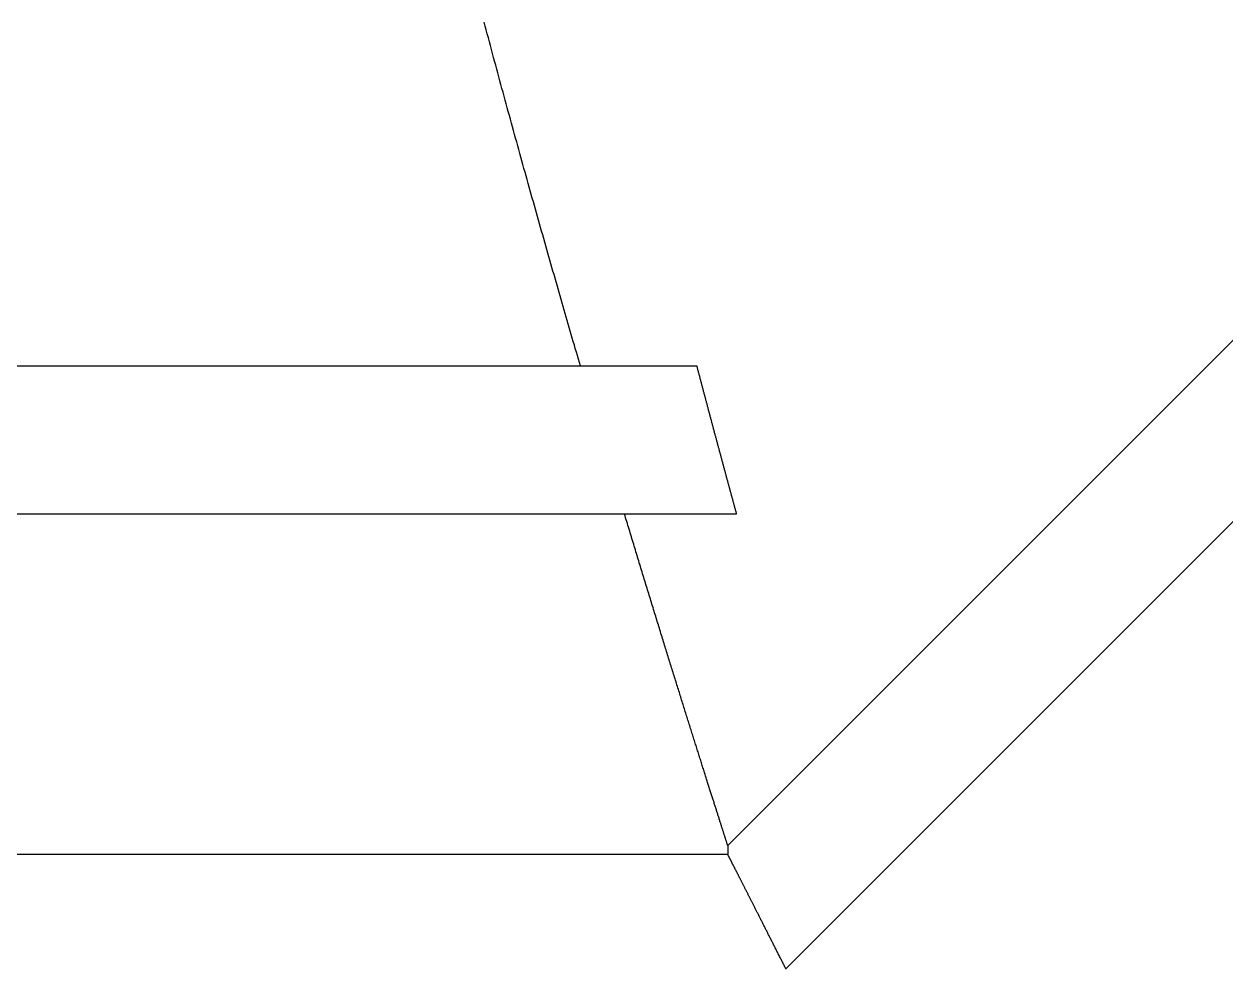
# Model space of a CAD drawing. Header units: millimetres. Extents: x -1292 to 2253, y 326 to 453.
# Drawn here: x 2098.82515 to 2098.84952, y 345.28645 to 345.3056 of the extents above; entities that cross this region are included whole.
import ezdxf

# ---------------------------------------------------------------- set-up
doc = ezdxf.new("R2010")
doc.units = ezdxf.units.MM
doc.header["$LTSCALE"] = 0.5
doc.layers.add('Esgoto', color=5, linetype='ByLayer')

msp = doc.modelspace()

# ---------------------------------------------------------------- linework, layer by layer
at = {"layer": 'Esgoto', "color": 2}
for p, q in [((2098.83942, 345.288953), (2098.875203, 345.324738)), ((2098.840597, 345.286453), (2098.878881, 345.324738)), ((2098.834503, 345.305563), (2098.834482, 345.305643)), ((2098.834524, 345.305483), (2098.834503, 345.305563)), ((2098.834545, 345.305403), (2098.834524, 345.305483)), ((2098.834567, 345.305324), (2098.834545, 345.305403)), ((2098.834588, 345.305244), (2098.834567, 345.305324)), ((2098.834609, 345.305165), (2098.834588, 345.305244)), ((2098.834631, 345.305085), (2098.834609, 345.305165)), ((2098.834652, 345.305006), (2098.834631, 345.305085)), ((2098.834673, 345.304927), (2098.834652, 345.305006)), ((2098.834694, 345.304848), (2098.834673, 345.304927)), ((2098.834716, 345.304769), (2098.834694, 345.304848)), ((2098.834737, 345.30469), (2098.834716, 345.304769)), ((2098.834758, 345.304611), (2098.834737, 345.30469)), ((2098.834779, 345.304533), (2098.834758, 345.304611)), ((2098.834801, 345.304454), (2098.834779, 345.304533)), ((2098.834822, 345.304376), (2098.834801, 345.304454)), ((2098.834843, 345.304298), (2098.834822, 345.304376)), ((2098.834865, 345.304219), (2098.834843, 345.304298)), ((2098.834886, 345.304141), (2098.834865, 345.304219)), ((2098.834907, 345.304063), (2098.834886, 345.304141)), ((2098.834928, 345.303985), (2098.834907, 345.304063)), ((2098.83495, 345.303907), (2098.834928, 345.303985)), ((2098.834971, 345.30383), (2098.83495, 345.303907)), ((2098.834992, 345.303752), (2098.834971, 345.30383)), ((2098.835013, 345.303675), (2098.834992, 345.303752)), ((2098.835035, 345.303597), (2098.835013, 345.303675)), ((2098.835056, 345.30352), (2098.835035, 345.303597)), ((2098.835077, 345.303443), (2098.835056, 345.30352)), ((2098.835098, 345.303366), (2098.835077, 345.303443)), ((2098.83512, 345.303289), (2098.835098, 345.303366)), ((2098.835141, 345.303212), (2098.83512, 345.303289)), ((2098.835162, 345.303135), (2098.835141, 345.303212)), ((2098.835183, 345.303059), (2098.835162, 345.303135)), ((2098.835204, 345.302982), (2098.835183, 345.303059)), ((2098.835226, 345.302906), (2098.835204, 345.302982)), ((2098.835247, 345.30283), (2098.835226, 345.302906)), ((2098.835268, 345.302753), (2098.835247, 345.30283)), ((2098.835289, 345.302677), (2098.835268, 345.302753)), ((2098.83531, 345.302601), (2098.835289, 345.302677)), ((2098.835331, 345.302526), (2098.83531, 345.302601)), ((2098.835352, 345.30245), (2098.835331, 345.302526)), ((2098.835374, 345.302374), (2098.835352, 345.30245)), ((2098.835395, 345.302299), (2098.835374, 345.302374)), ((2098.835416, 345.302223), (2098.835395, 345.302299)), ((2098.835437, 345.302148), (2098.835416, 345.302223)), ((2098.835458, 345.302073), (2098.835437, 345.302148)), ((2098.835479, 345.301998), (2098.835458, 345.302073)), ((2098.8355, 345.301923), (2098.835479, 345.301998)), ((2098.835521, 345.301848), (2098.8355, 345.301923)), ((2098.835542, 345.301774), (2098.835521, 345.301848)), ((2098.835563, 345.301699), (2098.835542, 345.301774)), ((2098.835584, 345.301625), (2098.835563, 345.301699)), ((2098.835605, 345.30155), (2098.835584, 345.301625)), ((2098.835626, 345.301476), (2098.835605, 345.30155)), ((2098.835647, 345.301402), (2098.835626, 345.301476)), ((2098.835668, 345.301328), (2098.835647, 345.301402)), ((2098.835689, 345.301255), (2098.835668, 345.301328)), ((2098.83571, 345.301181), (2098.835689, 345.301255)), ((2098.835731, 345.301107), (2098.83571, 345.301181)), ((2098.835752, 345.301034), (2098.835731, 345.301107)), ((2098.835773, 345.300961), (2098.835752, 345.301034)), ((2098.835794, 345.300887), (2098.835773, 345.300961)), ((2098.835814, 345.300814), (2098.835794, 345.300887)), ((2098.835835, 345.300741), (2098.835814, 345.300814)), ((2098.835856, 345.300669), (2098.835835, 345.300741)), ((2098.835877, 345.300596), (2098.835856, 345.300669)), ((2098.835898, 345.300523), (2098.835877, 345.300596)), ((2098.835918, 345.300451), (2098.835898, 345.300523)), ((2098.835939, 345.300379), (2098.835918, 345.300451)), ((2098.83596, 345.300307), (2098.835939, 345.300379)), ((2098.83598, 345.300235), (2098.83596, 345.300307)), ((2098.836001, 345.300163), (2098.83598, 345.300235)), ((2098.836022, 345.300091), (2098.836001, 345.300163)), ((2098.836042, 345.300019), (2098.836022, 345.300091)), ((2098.836063, 345.299948), (2098.836042, 345.300019)), ((2098.836084, 345.299876), (2098.836063, 345.299948)), ((2098.836104, 345.299805), (2098.836084, 345.299876)), ((2098.836125, 345.299734), (2098.836104, 345.299805)), ((2098.836145, 345.299663), (2098.836125, 345.299734)), ((2098.836166, 345.299592), (2098.836145, 345.299663)), ((2098.836186, 345.299522), (2098.836166, 345.299592)), ((2098.836207, 345.299451), (2098.836186, 345.299522)), ((2098.836227, 345.29938), (2098.836207, 345.299451)), ((2098.836248, 345.299309), (2098.836227, 345.29938)), ((2098.836269, 345.299238), (2098.836248, 345.299309)), ((2098.836289, 345.299168), (2098.836269, 345.299238)), ((2098.83631, 345.299097), (2098.836289, 345.299168)), ((2098.83633, 345.299026), (2098.83631, 345.299097)), ((2098.836351, 345.298955), (2098.83633, 345.299026)), ((2098.836372, 345.298884), (2098.836351, 345.298955)), ((2098.836393, 345.298813), (2098.836372, 345.298884)), ((2098.76098, 345.298672), (2098.838796, 345.298672)), ((2098.836413, 345.298743), (2098.836393, 345.298813)), ((2098.836434, 345.298672), (2098.836413, 345.298743)), ((2098.8388, 345.298656), (2098.838796, 345.298672)), ((2098.838805, 345.298639), (2098.8388, 345.298656)), ((2098.838809, 345.298623), (2098.838805, 345.298639)), ((2098.838813, 345.298607), (2098.838809, 345.298623)), ((2098.838817, 345.298591), (2098.838813, 345.298607)), ((2098.838822, 345.298575), (2098.838817, 345.298591)), ((2098.838826, 345.298559), (2098.838822, 345.298575)), ((2098.83883, 345.298542), (2098.838826, 345.298559)), ((2098.838834, 345.298526), (2098.83883, 345.298542)), ((2098.838839, 345.29851), (2098.838834, 345.298526)), ((2098.838843, 345.298494), (2098.838839, 345.29851)), ((2098.838847, 345.298478), (2098.838843, 345.298494)), ((2098.838851, 345.298462), (2098.838847, 345.298478)), ((2098.838856, 345.298446), (2098.838851, 345.298462)), ((2098.83886, 345.29843), (2098.838856, 345.298446)), ((2098.838864, 345.298413), (2098.83886, 345.29843)), ((2098.838868, 345.298397), (2098.838864, 345.298413)), ((2098.838873, 345.298381), (2098.838868, 345.298397)), ((2098.838877, 345.298365), (2098.838873, 345.298381)), ((2098.838881, 345.298349), (2098.838877, 345.298365)), ((2098.838885, 345.298333), (2098.838881, 345.298349)), ((2098.83889, 345.298317), (2098.838885, 345.298333)), ((2098.838894, 345.298301), (2098.83889, 345.298317)), ((2098.838898, 345.298285), (2098.838894, 345.298301)), ((2098.838902, 345.298269), (2098.838898, 345.298285)), ((2098.838907, 345.298253), (2098.838902, 345.298269)), ((2098.838911, 345.298237), (2098.838907, 345.298253)), ((2098.838915, 345.298221), (2098.838911, 345.298237)), ((2098.838919, 345.298205), (2098.838915, 345.298221)), ((2098.838924, 345.298189), (2098.838919, 345.298205)), ((2098.838928, 345.298173), (2098.838924, 345.298189)), ((2098.838932, 345.298157), (2098.838928, 345.298173)), ((2098.838936, 345.298141), (2098.838932, 345.298157)), ((2098.83894, 345.298125), (2098.838936, 345.298141)), ((2098.838945, 345.298109), (2098.83894, 345.298125)), ((2098.838949, 345.298093), (2098.838945, 345.298109)), ((2098.838953, 345.298077), (2098.838949, 345.298093)), ((2098.838957, 345.298061), (2098.838953, 345.298077)), ((2098.838962, 345.298045), (2098.838957, 345.298061)), ((2098.838966, 345.298029), (2098.838962, 345.298045)), ((2098.83897, 345.298013), (2098.838966, 345.298029)), ((2098.838974, 345.297997), (2098.83897, 345.298013)), ((2098.838979, 345.297981), (2098.838974, 345.297997)), ((2098.838983, 345.297965), (2098.838979, 345.297981)), ((2098.838987, 345.297949), (2098.838983, 345.297965)), ((2098.838991, 345.297933), (2098.838987, 345.297949)), ((2098.838995, 345.297917), (2098.838991, 345.297933)), ((2098.839, 345.297902), (2098.838995, 345.297917)), ((2098.839004, 345.297886), (2098.839, 345.297902)), ((2098.839008, 345.29787), (2098.839004, 345.297886)), ((2098.839012, 345.297854), (2098.839008, 345.29787)), ((2098.839017, 345.297838), (2098.839012, 345.297854)), ((2098.839021, 345.297822), (2098.839017, 345.297838)), ((2098.839025, 345.297806), (2098.839021, 345.297822)), ((2098.839029, 345.29779), (2098.839025, 345.297806)), ((2098.839033, 345.297775), (2098.839029, 345.29779)), ((2098.839038, 345.297759), (2098.839033, 345.297775)), ((2098.839042, 345.297743), (2098.839038, 345.297759)), ((2098.839046, 345.297727), (2098.839042, 345.297743)), ((2098.83905, 345.297711), (2098.839046, 345.297727)), ((2098.839054, 345.297695), (2098.83905, 345.297711)), ((2098.839059, 345.29768), (2098.839054, 345.297695)), ((2098.839063, 345.297664), (2098.839059, 345.29768)), ((2098.839067, 345.297648), (2098.839063, 345.297664)), ((2098.839071, 345.297632), (2098.839067, 345.297648)), ((2098.839076, 345.297616), (2098.839071, 345.297632)), ((2098.83908, 345.297601), (2098.839076, 345.297616)), ((2098.839084, 345.297585), (2098.83908, 345.297601)), ((2098.839088, 345.297569), (2098.839084, 345.297585)), ((2098.839092, 345.297553), (2098.839088, 345.297569)), ((2098.839097, 345.297538), (2098.839092, 345.297553)), ((2098.839101, 345.297522), (2098.839097, 345.297538)), ((2098.839105, 345.297506), (2098.839101, 345.297522)), ((2098.839109, 345.29749), (2098.839105, 345.297506)), ((2098.839113, 345.297475), (2098.839109, 345.29749)), ((2098.839118, 345.297459), (2098.839113, 345.297475)), ((2098.839122, 345.297443), (2098.839118, 345.297459)), ((2098.839126, 345.297428), (2098.839122, 345.297443)), ((2098.83913, 345.297412), (2098.839126, 345.297428)), ((2098.839134, 345.297396), (2098.83913, 345.297412)), ((2098.839139, 345.29738), (2098.839134, 345.297396)), ((2098.839143, 345.297365), (2098.839139, 345.29738)), ((2098.839147, 345.297349), (2098.839143, 345.297365)), ((2098.839151, 345.297333), (2098.839147, 345.297349)), ((2098.839155, 345.297318), (2098.839151, 345.297333)), ((2098.83916, 345.297302), (2098.839155, 345.297318)), ((2098.839164, 345.297286), (2098.83916, 345.297302)), ((2098.839168, 345.297271), (2098.839164, 345.297286)), ((2098.839172, 345.297255), (2098.839168, 345.297271)), ((2098.839176, 345.29724), (2098.839172, 345.297255)), ((2098.839181, 345.297224), (2098.839176, 345.29724)), ((2098.839185, 345.297208), (2098.839181, 345.297224)), ((2098.839189, 345.297193), (2098.839185, 345.297208)), ((2098.839193, 345.297177), (2098.839189, 345.297193)), ((2098.839197, 345.297161), (2098.839193, 345.297177)), ((2098.839201, 345.297146), (2098.839197, 345.297161)), ((2098.839206, 345.29713), (2098.839201, 345.297146)), ((2098.83921, 345.297115), (2098.839206, 345.29713)), ((2098.839214, 345.297099), (2098.83921, 345.297115)), ((2098.839218, 345.297084), (2098.839214, 345.297099)), ((2098.839222, 345.297068), (2098.839218, 345.297084)), ((2098.839227, 345.297052), (2098.839222, 345.297068)), ((2098.839231, 345.297037), (2098.839227, 345.297052)), ((2098.839235, 345.297021), (2098.839231, 345.297037)), ((2098.839239, 345.297006), (2098.839235, 345.297021)), ((2098.839243, 345.29699), (2098.839239, 345.297006)), ((2098.839247, 345.296975), (2098.839243, 345.29699)), ((2098.839252, 345.296959), (2098.839247, 345.296975)), ((2098.839256, 345.296944), (2098.839252, 345.296959)), ((2098.83926, 345.296928), (2098.839256, 345.296944)), ((2098.839264, 345.296913), (2098.83926, 345.296928)), ((2098.839268, 345.296897), (2098.839264, 345.296913)), ((2098.839273, 345.296882), (2098.839268, 345.296897)), ((2098.839277, 345.296866), (2098.839273, 345.296882)), ((2098.839281, 345.296851), (2098.839277, 345.296866)), ((2098.839285, 345.296835), (2098.839281, 345.296851)), ((2098.839289, 345.29682), (2098.839285, 345.296835)), ((2098.839293, 345.296804), (2098.839289, 345.29682)), ((2098.839298, 345.296789), (2098.839293, 345.296804)), ((2098.839302, 345.296773), (2098.839298, 345.296789)), ((2098.839306, 345.296758), (2098.839302, 345.296773)), ((2098.83931, 345.296742), (2098.839306, 345.296758)), ((2098.839314, 345.296727), (2098.83931, 345.296742)), ((2098.839319, 345.296711), (2098.839314, 345.296727)), ((2098.839323, 345.296696), (2098.839319, 345.296711)), ((2098.839327, 345.29668), (2098.839323, 345.296696)), ((2098.839331, 345.296665), (2098.839327, 345.29668)), ((2098.839335, 345.296649), (2098.839331, 345.296665)), ((2098.839339, 345.296634), (2098.839335, 345.296649)), ((2098.839344, 345.296618), (2098.839339, 345.296634)), ((2098.839348, 345.296603), (2098.839344, 345.296618)), ((2098.839352, 345.296587), (2098.839348, 345.296603)), ((2098.839356, 345.296572), (2098.839352, 345.296587)), ((2098.83936, 345.296556), (2098.839356, 345.296572)), ((2098.839365, 345.296541), (2098.83936, 345.296556)), ((2098.839369, 345.296525), (2098.839365, 345.296541)), ((2098.839373, 345.29651), (2098.839369, 345.296525)), ((2098.839377, 345.296494), (2098.839373, 345.29651)), ((2098.839381, 345.296479), (2098.839377, 345.296494)), ((2098.839386, 345.296463), (2098.839381, 345.296479)), ((2098.83939, 345.296448), (2098.839386, 345.296463)), ((2098.839394, 345.296432), (2098.83939, 345.296448)), ((2098.839398, 345.296417), (2098.839394, 345.296432)), ((2098.839402, 345.296401), (2098.839398, 345.296417)), ((2098.839407, 345.296386), (2098.839402, 345.296401)), ((2098.839411, 345.29637), (2098.839407, 345.296386)), ((2098.839415, 345.296355), (2098.839411, 345.29637)), ((2098.839419, 345.296339), (2098.839415, 345.296355)), ((2098.839424, 345.296324), (2098.839419, 345.296339)), ((2098.839428, 345.296308), (2098.839424, 345.296324)), ((2098.839432, 345.296293), (2098.839428, 345.296308)), ((2098.839436, 345.296277), (2098.839432, 345.296293)), ((2098.83944, 345.296262), (2098.839436, 345.296277)), ((2098.839445, 345.296246), (2098.83944, 345.296262)), ((2098.839449, 345.296231), (2098.839445, 345.296246)), ((2098.839453, 345.296215), (2098.839449, 345.296231)), ((2098.839457, 345.2962), (2098.839453, 345.296215)), ((2098.839461, 345.296184), (2098.839457, 345.2962)), ((2098.839466, 345.296169), (2098.839461, 345.296184)), ((2098.83947, 345.296153), (2098.839466, 345.296169)), ((2098.839474, 345.296138), (2098.83947, 345.296153)), ((2098.839478, 345.296122), (2098.839474, 345.296138)), ((2098.839483, 345.296107), (2098.839478, 345.296122)), ((2098.839487, 345.296091), (2098.839483, 345.296107)), ((2098.839491, 345.296076), (2098.839487, 345.296091)), ((2098.839495, 345.29606), (2098.839491, 345.296076)), ((2098.839499, 345.296045), (2098.839495, 345.29606)), ((2098.839504, 345.296029), (2098.839499, 345.296045)), ((2098.839508, 345.296014), (2098.839504, 345.296029)), ((2098.839512, 345.295998), (2098.839508, 345.296014)), ((2098.839516, 345.295983), (2098.839512, 345.295998)), ((2098.839521, 345.295967), (2098.839516, 345.295983)), ((2098.839525, 345.295952), (2098.839521, 345.295967)), ((2098.839529, 345.295936), (2098.839525, 345.295952)), ((2098.839533, 345.295921), (2098.839529, 345.295936)), ((2098.839538, 345.295905), (2098.839533, 345.295921)), ((2098.76098, 345.295673), (2098.839601, 345.295673)), ((2098.837338, 345.295634), (2098.837327, 345.295673)), ((2098.839542, 345.29589), (2098.839538, 345.295905)), ((2098.839546, 345.295874), (2098.839542, 345.29589)), ((2098.83955, 345.295859), (2098.839546, 345.295874)), ((2098.839554, 345.295843), (2098.83955, 345.295859)), ((2098.839559, 345.295828), (2098.839554, 345.295843)), ((2098.839563, 345.295812), (2098.839559, 345.295828)), ((2098.839567, 345.295797), (2098.839563, 345.295812)), ((2098.839571, 345.295781), (2098.839567, 345.295797)), ((2098.839576, 345.295766), (2098.839571, 345.295781)), ((2098.83958, 345.29575), (2098.839576, 345.295766)), ((2098.839584, 345.295735), (2098.83958, 345.29575)), ((2098.839588, 345.295719), (2098.839584, 345.295735)), ((2098.839593, 345.295704), (2098.839588, 345.295719)), ((2098.839597, 345.295688), (2098.839593, 345.295704)), ((2098.839601, 345.295673), (2098.839597, 345.295688)), ((2098.83735, 345.295595), (2098.837338, 345.295634)), ((2098.837362, 345.295557), (2098.83735, 345.295595)), ((2098.837373, 345.295518), (2098.837362, 345.295557)), ((2098.837385, 345.29548), (2098.837373, 345.295518)), ((2098.837397, 345.295441), (2098.837385, 345.29548)), ((2098.837408, 345.295403), (2098.837397, 345.295441)), ((2098.83742, 345.295364), (2098.837408, 345.295403)), ((2098.837432, 345.295326), (2098.83742, 345.295364)), ((2098.837443, 345.295288), (2098.837432, 345.295326)), ((2098.837455, 345.295249), (2098.837443, 345.295288)), ((2098.837466, 345.295211), (2098.837455, 345.295249)), ((2098.837478, 345.295173), (2098.837466, 345.295211)), ((2098.83749, 345.295135), (2098.837478, 345.295173)), ((2098.837501, 345.295097), (2098.83749, 345.295135)), ((2098.837513, 345.295059), (2098.837501, 345.295097)), ((2098.837524, 345.295021), (2098.837513, 345.295059)), ((2098.837536, 345.294984), (2098.837524, 345.295021)), ((2098.837547, 345.294946), (2098.837536, 345.294984)), ((2098.837559, 345.294908), (2098.837547, 345.294946)), ((2098.83757, 345.29487), (2098.837559, 345.294908)), ((2098.837582, 345.294833), (2098.83757, 345.29487)), ((2098.837593, 345.294795), (2098.837582, 345.294833)), ((2098.837604, 345.294758), (2098.837593, 345.294795)), ((2098.837616, 345.294721), (2098.837604, 345.294758)), ((2098.837627, 345.294683), (2098.837616, 345.294721)), ((2098.837638, 345.294646), (2098.837627, 345.294683)), ((2098.83765, 345.294609), (2098.837638, 345.294646)), ((2098.837661, 345.294572), (2098.83765, 345.294609)), ((2098.837672, 345.294535), (2098.837661, 345.294572)), ((2098.837684, 345.294498), (2098.837672, 345.294535)), ((2098.837695, 345.294461), (2098.837684, 345.294498)), ((2098.837706, 345.294424), (2098.837695, 345.294461)), ((2098.837718, 345.294388), (2098.837706, 345.294424)), ((2098.837729, 345.294351), (2098.837718, 345.294388)), ((2098.83774, 345.294314), (2098.837729, 345.294351)), ((2098.837751, 345.294278), (2098.83774, 345.294314)), ((2098.837762, 345.294241), (2098.837751, 345.294278)), ((2098.837773, 345.294205), (2098.837762, 345.294241)), ((2098.837785, 345.294169), (2098.837773, 345.294205)), ((2098.837796, 345.294133), (2098.837785, 345.294169)), ((2098.837807, 345.294096), (2098.837796, 345.294133)), ((2098.837818, 345.29406), (2098.837807, 345.294096)), ((2098.837829, 345.294024), (2098.837818, 345.29406)), ((2098.83784, 345.293988), (2098.837829, 345.294024)), ((2098.837851, 345.293953), (2098.83784, 345.293988)), ((2098.837862, 345.293917), (2098.837851, 345.293953)), ((2098.837873, 345.293881), (2098.837862, 345.293917)), ((2098.837884, 345.293845), (2098.837873, 345.293881)), ((2098.837895, 345.29381), (2098.837884, 345.293845)), ((2098.837906, 345.293775), (2098.837895, 345.29381)), ((2098.837917, 345.293739), (2098.837906, 345.293775)), ((2098.837927, 345.293704), (2098.837917, 345.293739)), ((2098.837938, 345.293669), (2098.837927, 345.293704)), ((2098.837949, 345.293634), (2098.837938, 345.293669)), ((2098.83796, 345.293598), (2098.837949, 345.293634)), ((2098.837971, 345.293564), (2098.83796, 345.293598)), ((2098.837981, 345.293529), (2098.837971, 345.293564)), ((2098.837992, 345.293494), (2098.837981, 345.293529)), ((2098.838003, 345.293459), (2098.837992, 345.293494)), ((2098.838014, 345.293425), (2098.838003, 345.293459)), ((2098.838024, 345.29339), (2098.838014, 345.293425)), ((2098.838035, 345.293356), (2098.838024, 345.29339)), ((2098.838045, 345.293321), (2098.838035, 345.293356)), ((2098.838056, 345.293287), (2098.838045, 345.293321)), ((2098.838067, 345.293253), (2098.838056, 345.293287)), ((2098.838077, 345.293219), (2098.838067, 345.293253)), ((2098.838088, 345.293185), (2098.838077, 345.293219)), ((2098.838098, 345.293151), (2098.838088, 345.293185)), ((2098.838109, 345.293117), (2098.838098, 345.293151)), ((2098.838119, 345.293083), (2098.838109, 345.293117)), ((2098.838129, 345.293049), (2098.838119, 345.293083)), ((2098.83814, 345.293016), (2098.838129, 345.293049)), ((2098.83815, 345.292982), (2098.83814, 345.293016)), ((2098.838161, 345.292949), (2098.83815, 345.292982)), ((2098.838171, 345.292916), (2098.838161, 345.292949)), ((2098.838181, 345.292883), (2098.838171, 345.292916)), ((2098.838191, 345.292849), (2098.838181, 345.292883)), ((2098.838202, 345.292816), (2098.838191, 345.292849)), ((2098.838212, 345.292784), (2098.838202, 345.292816)), ((2098.838222, 345.292751), (2098.838212, 345.292784)), ((2098.838232, 345.292718), (2098.838222, 345.292751)), ((2098.838242, 345.292685), (2098.838232, 345.292718)), ((2098.838252, 345.292653), (2098.838242, 345.292685)), ((2098.838263, 345.292621), (2098.838252, 345.292653)), ((2098.838273, 345.292588), (2098.838263, 345.292621)), ((2098.838283, 345.292556), (2098.838273, 345.292588)), ((2098.838293, 345.292524), (2098.838283, 345.292556)), ((2098.838303, 345.292492), (2098.838293, 345.292524)), ((2098.838313, 345.29246), (2098.838303, 345.292492)), ((2098.838322, 345.292428), (2098.838313, 345.29246)), ((2098.838332, 345.292396), (2098.838322, 345.292428)), ((2098.838342, 345.292365), (2098.838332, 345.292396)), ((2098.838352, 345.292333), (2098.838342, 345.292365)), ((2098.838362, 345.292302), (2098.838352, 345.292333)), ((2098.838372, 345.292271), (2098.838362, 345.292302)), ((2098.838381, 345.292239), (2098.838372, 345.292271)), ((2098.838391, 345.292208), (2098.838381, 345.292239)), ((2098.838401, 345.292177), (2098.838391, 345.292208)), ((2098.83841, 345.292146), (2098.838401, 345.292177)), ((2098.83842, 345.292116), (2098.83841, 345.292146)), ((2098.838429, 345.292085), (2098.83842, 345.292116)), ((2098.838439, 345.292054), (2098.838429, 345.292085)), ((2098.838449, 345.292024), (2098.838439, 345.292054)), ((2098.838458, 345.291993), (2098.838449, 345.292024)), ((2098.838467, 345.291963), (2098.838458, 345.291993)), ((2098.838477, 345.291933), (2098.838467, 345.291963)), ((2098.838486, 345.291903), (2098.838477, 345.291933)), ((2098.838496, 345.291873), (2098.838486, 345.291903)), ((2098.838505, 345.291843), (2098.838496, 345.291873)), ((2098.838514, 345.291814), (2098.838505, 345.291843)), ((2098.838523, 345.291784), (2098.838514, 345.291814)), ((2098.838533, 345.291755), (2098.838523, 345.291784)), ((2098.838542, 345.291725), (2098.838533, 345.291755)), ((2098.838551, 345.291696), (2098.838542, 345.291725)), ((2098.83856, 345.291667), (2098.838551, 345.291696)), ((2098.838569, 345.291638), (2098.83856, 345.291667)), ((2098.838578, 345.291609), (2098.838569, 345.291638)), ((2098.838587, 345.29158), (2098.838578, 345.291609)), ((2098.838596, 345.291551), (2098.838587, 345.29158)), ((2098.838605, 345.291523), (2098.838596, 345.291551)), ((2098.838614, 345.291494), (2098.838605, 345.291523)), ((2098.838623, 345.291466), (2098.838614, 345.291494)), ((2098.838632, 345.291438), (2098.838623, 345.291466)), ((2098.838641, 345.29141), (2098.838632, 345.291438)), ((2098.83865, 345.291382), (2098.838641, 345.29141)), ((2098.838658, 345.291354), (2098.83865, 345.291382)), ((2098.838667, 345.291326), (2098.838658, 345.291354)), ((2098.838676, 345.291299), (2098.838667, 345.291326)), ((2098.838684, 345.291271), (2098.838676, 345.291299)), ((2098.838693, 345.291244), (2098.838684, 345.291271)), ((2098.838702, 345.291217), (2098.838693, 345.291244)), ((2098.83871, 345.291189), (2098.838702, 345.291217)), ((2098.838719, 345.291162), (2098.83871, 345.291189)), ((2098.838727, 345.291136), (2098.838719, 345.291162)), ((2098.838735, 345.291109), (2098.838727, 345.291136)), ((2098.838744, 345.291082), (2098.838735, 345.291109)), ((2098.838752, 345.291056), (2098.838744, 345.291082)), ((2098.83876, 345.291029), (2098.838752, 345.291056)), ((2098.838769, 345.291003), (2098.83876, 345.291029)), ((2098.838777, 345.290977), (2098.838769, 345.291003)), ((2098.838785, 345.290951), (2098.838777, 345.290977)), ((2098.838793, 345.290925), (2098.838785, 345.290951)), ((2098.838801, 345.290899), (2098.838793, 345.290925)), ((2098.838809, 345.290874), (2098.838801, 345.290899)), ((2098.838818, 345.290848), (2098.838809, 345.290874)), ((2098.838826, 345.290823), (2098.838818, 345.290848)), ((2098.838833, 345.290798), (2098.838826, 345.290823)), ((2098.838841, 345.290772), (2098.838833, 345.290798)), ((2098.838849, 345.290748), (2098.838841, 345.290772)), ((2098.838857, 345.290723), (2098.838849, 345.290748)), ((2098.838865, 345.290698), (2098.838857, 345.290723)), ((2098.838873, 345.290673), (2098.838865, 345.290698)), ((2098.83888, 345.290649), (2098.838873, 345.290673)), ((2098.838888, 345.290625), (2098.83888, 345.290649)), ((2098.838896, 345.2906), (2098.838888, 345.290625)), ((2098.838903, 345.290576), (2098.838896, 345.2906)), ((2098.838911, 345.290553), (2098.838903, 345.290576)), ((2098.838918, 345.290529), (2098.838911, 345.290553)), ((2098.838926, 345.290505), (2098.838918, 345.290529)), ((2098.838933, 345.290482), (2098.838926, 345.290505)), ((2098.838941, 345.290458), (2098.838933, 345.290482)), ((2098.838948, 345.290435), (2098.838941, 345.290458)), ((2098.838955, 345.290412), (2098.838948, 345.290435)), ((2098.838963, 345.290389), (2098.838955, 345.290412)), ((2098.83897, 345.290366), (2098.838963, 345.290389)), ((2098.838977, 345.290344), (2098.83897, 345.290366)), ((2098.838984, 345.290321), (2098.838977, 345.290344)), ((2098.838991, 345.290299), (2098.838984, 345.290321)), ((2098.838998, 345.290276), (2098.838991, 345.290299)), ((2098.839005, 345.290254), (2098.838998, 345.290276)), ((2098.839012, 345.290232), (2098.839005, 345.290254)), ((2098.839019, 345.29021), (2098.839012, 345.290232)), ((2098.839026, 345.290189), (2098.839019, 345.29021)), ((2098.839033, 345.290167), (2098.839026, 345.290189)), ((2098.83904, 345.290146), (2098.839033, 345.290167)), ((2098.839046, 345.290125), (2098.83904, 345.290146)), ((2098.839053, 345.290103), (2098.839046, 345.290125)), ((2098.83906, 345.290083), (2098.839053, 345.290103)), ((2098.839066, 345.290062), (2098.83906, 345.290083)), ((2098.839073, 345.290041), (2098.839066, 345.290062)), ((2098.839079, 345.290021), (2098.839073, 345.290041)), ((2098.839086, 345.29), (2098.839079, 345.290021)), ((2098.839092, 345.28998), (2098.839086, 345.29)), ((2098.839099, 345.28996), (2098.839092, 345.28998)), ((2098.839105, 345.28994), (2098.839099, 345.28996)), ((2098.839111, 345.28992), (2098.839105, 345.28994)), ((2098.839118, 345.2899), (2098.839111, 345.28992)), ((2098.839124, 345.289881), (2098.839118, 345.2899)), ((2098.83913, 345.289862), (2098.839124, 345.289881)), ((2098.839136, 345.289843), (2098.83913, 345.289862)), ((2098.839142, 345.289823), (2098.839136, 345.289843)), ((2098.839148, 345.289805), (2098.839142, 345.289823)), ((2098.839154, 345.289786), (2098.839148, 345.289805)), ((2098.83916, 345.289767), (2098.839154, 345.289786)), ((2098.839166, 345.289749), (2098.83916, 345.289767)), ((2098.839172, 345.289731), (2098.839166, 345.289749)), ((2098.839177, 345.289713), (2098.839172, 345.289731)), ((2098.839183, 345.289695), (2098.839177, 345.289713)), ((2098.839189, 345.289677), (2098.839183, 345.289695)), ((2098.839194, 345.289659), (2098.839189, 345.289677)), ((2098.8392, 345.289642), (2098.839194, 345.289659)), ((2098.839205, 345.289624), (2098.8392, 345.289642)), ((2098.839211, 345.289607), (2098.839205, 345.289624)), ((2098.839216, 345.28959), (2098.839211, 345.289607)), ((2098.839222, 345.289573), (2098.839216, 345.28959)), ((2098.839227, 345.289557), (2098.839222, 345.289573)), ((2098.839232, 345.28954), (2098.839227, 345.289557)), ((2098.839237, 345.289524), (2098.839232, 345.28954)), ((2098.839243, 345.289508), (2098.839237, 345.289524)), ((2098.839248, 345.289492), (2098.839243, 345.289508)), ((2098.839253, 345.289476), (2098.839248, 345.289492)), ((2098.839258, 345.28946), (2098.839253, 345.289476)), ((2098.839263, 345.289444), (2098.839258, 345.28946)), ((2098.839268, 345.289429), (2098.839263, 345.289444)), ((2098.839272, 345.289414), (2098.839268, 345.289429)), ((2098.839277, 345.289399), (2098.839272, 345.289414)), ((2098.839282, 345.289384), (2098.839277, 345.289399)), ((2098.839287, 345.289369), (2098.839282, 345.289384)), ((2098.839291, 345.289354), (2098.839287, 345.289369)), ((2098.839296, 345.28934), (2098.839291, 345.289354)), ((2098.8393, 345.289326), (2098.839296, 345.28934)), ((2098.839305, 345.289312), (2098.8393, 345.289326)), ((2098.839309, 345.289298), (2098.839305, 345.289312)), ((2098.839314, 345.289284), (2098.839309, 345.289298)), ((2098.839318, 345.289271), (2098.839314, 345.289284)), ((2098.839322, 345.289257), (2098.839318, 345.289271)), ((2098.839327, 345.289244), (2098.839322, 345.289257)), ((2098.839331, 345.289231), (2098.839327, 345.289244)), ((2098.839335, 345.289218), (2098.839331, 345.289231)), ((2098.839339, 345.289205), (2098.839335, 345.289218)), ((2098.839343, 345.289193), (2098.839339, 345.289205)), ((2098.839347, 345.28918), (2098.839343, 345.289193)), ((2098.839351, 345.289168), (2098.839347, 345.28918)), ((2098.839355, 345.289156), (2098.839351, 345.289168)), ((2098.839358, 345.289144), (2098.839355, 345.289156)), ((2098.839362, 345.289133), (2098.839358, 345.289144)), ((2098.839366, 345.289121), (2098.839362, 345.289133)), ((2098.839369, 345.28911), (2098.839366, 345.289121)), ((2098.839373, 345.289099), (2098.839369, 345.28911)), ((2098.839377, 345.289088), (2098.839373, 345.289099)), ((2098.83938, 345.289077), (2098.839377, 345.289088)), ((2098.839383, 345.289066), (2098.83938, 345.289077)), ((2098.839387, 345.289056), (2098.839383, 345.289066)), ((2098.83939, 345.289046), (2098.839387, 345.289056)), ((2098.839393, 345.289036), (2098.83939, 345.289046)), ((2098.839396, 345.289026), (2098.839393, 345.289036)), ((2098.839399, 345.289016), (2098.839396, 345.289026)), ((2098.839403, 345.289006), (2098.839399, 345.289016)), ((2098.839405, 345.288997), (2098.839403, 345.289006)), ((2098.839408, 345.288988), (2098.839405, 345.288997)), ((2098.839411, 345.288979), (2098.839408, 345.288988)), ((2098.839414, 345.28897), (2098.839411, 345.288979)), ((2098.839417, 345.288962), (2098.839414, 345.28897)), ((2098.83942, 345.288953), (2098.839417, 345.288962)), ((2098.83942, 345.288849), (2098.839419, 345.288847)), ((2098.839419, 345.288847), (2098.839419, 345.288846)), ((2098.839419, 345.288846), (2098.839419, 345.288844)), ((2098.839419, 345.288844), (2098.839419, 345.288843)), ((2098.839419, 345.288843), (2098.839419, 345.288841)), ((2098.83942, 345.288953), (2098.83942, 345.288952)), ((2098.83942, 345.288952), (2098.83942, 345.28895)), ((2098.83942, 345.28895), (2098.83942, 345.288949)), ((2098.83942, 345.288949), (2098.83942, 345.288947)), ((2098.83942, 345.288947), (2098.83942, 345.288946)), ((2098.83942, 345.288946), (2098.83942, 345.288945)), ((2098.83942, 345.288945), (2098.83942, 345.288943)), ((2098.83942, 345.288943), (2098.83942, 345.288942)), ((2098.83942, 345.288942), (2098.83942, 345.28894)), ((2098.83942, 345.28894), (2098.83942, 345.288939)), ((2098.83942, 345.288939), (2098.83942, 345.288938)), ((2098.83942, 345.288938), (2098.83942, 345.288936)), ((2098.83942, 345.288936), (2098.83942, 345.288935)), ((2098.83942, 345.288935), (2098.83942, 345.288933)), ((2098.83942, 345.288933), (2098.83942, 345.288932)), ((2098.83942, 345.288932), (2098.83942, 345.28893)), ((2098.83942, 345.28893), (2098.83942, 345.288929)), ((2098.83942, 345.288929), (2098.83942, 345.288928)), ((2098.83942, 345.288928), (2098.83942, 345.288926)), ((2098.83942, 345.288926), (2098.83942, 345.288925)), ((2098.83942, 345.288925), (2098.83942, 345.288923)), ((2098.83942, 345.288923), (2098.83942, 345.288922)), ((2098.83942, 345.288922), (2098.83942, 345.288921)), ((2098.83942, 345.288921), (2098.83942, 345.288919)), ((2098.83942, 345.288919), (2098.83942, 345.288918)), ((2098.83942, 345.288918), (2098.83942, 345.288916)), ((2098.83942, 345.288916), (2098.83942, 345.288915)), ((2098.83942, 345.288915), (2098.83942, 345.288914)), ((2098.83942, 345.288914), (2098.83942, 345.288912)), ((2098.83942, 345.288912), (2098.83942, 345.288911)), ((2098.83942, 345.288911), (2098.83942, 345.288909)), ((2098.83942, 345.288909), (2098.83942, 345.288908)), ((2098.83942, 345.288908), (2098.83942, 345.288906)), ((2098.83942, 345.288906), (2098.83942, 345.288905)), ((2098.83942, 345.288905), (2098.83942, 345.288904)), ((2098.83942, 345.288904), (2098.83942, 345.288902)), ((2098.83942, 345.288902), (2098.83942, 345.288901)), ((2098.83942, 345.288901), (2098.83942, 345.288899)), ((2098.83942, 345.288899), (2098.83942, 345.288898)), ((2098.83942, 345.288898), (2098.83942, 345.288897)), ((2098.83942, 345.288897), (2098.83942, 345.288895)), ((2098.83942, 345.288895), (2098.83942, 345.288894)), ((2098.83942, 345.288894), (2098.83942, 345.288892)), ((2098.83942, 345.288892), (2098.83942, 345.288891)), ((2098.83942, 345.288891), (2098.83942, 345.288889)), ((2098.83942, 345.288889), (2098.83942, 345.288888)), ((2098.83942, 345.288888), (2098.83942, 345.288887)), ((2098.83942, 345.288887), (2098.83942, 345.288885)), ((2098.83942, 345.288885), (2098.83942, 345.288884)), ((2098.83942, 345.288884), (2098.83942, 345.288882)), ((2098.83942, 345.288882), (2098.83942, 345.288881)), ((2098.83942, 345.288881), (2098.83942, 345.28888)), ((2098.83942, 345.28888), (2098.83942, 345.288878)), ((2098.83942, 345.288878), (2098.83942, 345.288877)), ((2098.83942, 345.288877), (2098.83942, 345.288875)), ((2098.83942, 345.288875), (2098.83942, 345.288874)), ((2098.83942, 345.288874), (2098.83942, 345.288873)), ((2098.83942, 345.288873), (2098.83942, 345.288871)), ((2098.83942, 345.288871), (2098.83942, 345.28887)), ((2098.83942, 345.28887), (2098.83942, 345.288868)), ((2098.83942, 345.288868), (2098.83942, 345.288867)), ((2098.83942, 345.288867), (2098.83942, 345.288865)), ((2098.83942, 345.288865), (2098.83942, 345.288864)), ((2098.83942, 345.288864), (2098.83942, 345.288863)), ((2098.83942, 345.288863), (2098.83942, 345.288861)), ((2098.83942, 345.288861), (2098.83942, 345.28886)), ((2098.83942, 345.28886), (2098.83942, 345.288858)), ((2098.83942, 345.288858), (2098.83942, 345.288857)), ((2098.83942, 345.288857), (2098.83942, 345.288856)), ((2098.83942, 345.288856), (2098.83942, 345.288854)), ((2098.83942, 345.288854), (2098.83942, 345.288853)), ((2098.83942, 345.288853), (2098.83942, 345.288851)), ((2098.83942, 345.288851), (2098.83942, 345.28885)), ((2098.83942, 345.28885), (2098.83942, 345.288849)), ((2098.763981, 345.288774), (2098.839419, 345.288774)), ((2098.839419, 345.288841), (2098.839419, 345.28884)), ((2098.839419, 345.28884), (2098.839419, 345.288839)), ((2098.839419, 345.288839), (2098.839419, 345.288837)), ((2098.839419, 345.288837), (2098.839419, 345.288836)), ((2098.839419, 345.288836), (2098.839419, 345.288834)), ((2098.839419, 345.288834), (2098.839419, 345.288833)), ((2098.839419, 345.288833), (2098.839419, 345.288832)), ((2098.839419, 345.288832), (2098.839419, 345.28883)), ((2098.839419, 345.28883), (2098.839419, 345.288829)), ((2098.839419, 345.288829), (2098.839419, 345.288827)), ((2098.839419, 345.288827), (2098.839419, 345.288826)), ((2098.839419, 345.288826), (2098.839419, 345.288824)), ((2098.839419, 345.288824), (2098.839419, 345.288823)), ((2098.839419, 345.288823), (2098.839419, 345.288822)), ((2098.839419, 345.288822), (2098.839419, 345.28882)), ((2098.839419, 345.28882), (2098.839419, 345.288819)), ((2098.839419, 345.288819), (2098.839419, 345.288817)), ((2098.839419, 345.288817), (2098.839419, 345.288816)), ((2098.839419, 345.288816), (2098.839419, 345.288815)), ((2098.839419, 345.288815), (2098.839419, 345.288813)), ((2098.839419, 345.288813), (2098.839419, 345.288812)), ((2098.839419, 345.288812), (2098.839419, 345.28881)), ((2098.839419, 345.28881), (2098.839419, 345.288809)), ((2098.839419, 345.288809), (2098.839419, 345.288808)), ((2098.839419, 345.288808), (2098.839419, 345.288806)), ((2098.839419, 345.288806), (2098.839419, 345.288805)), ((2098.839419, 345.288805), (2098.839419, 345.288803)), ((2098.839419, 345.288803), (2098.839419, 345.288802)), ((2098.839419, 345.288802), (2098.839419, 345.2888)), ((2098.839419, 345.2888), (2098.839419, 345.288799)), ((2098.839419, 345.288799), (2098.839419, 345.288798)), ((2098.839419, 345.288798), (2098.839419, 345.288796)), ((2098.839419, 345.288796), (2098.839419, 345.288795)), ((2098.839419, 345.288795), (2098.839419, 345.288793)), ((2098.839419, 345.288793), (2098.839419, 345.288792)), ((2098.839419, 345.288792), (2098.839419, 345.288791)), ((2098.839419, 345.288791), (2098.839419, 345.288789)), ((2098.839419, 345.288789), (2098.839419, 345.288788)), ((2098.839419, 345.288788), (2098.839419, 345.288786)), ((2098.839419, 345.288786), (2098.839419, 345.288785)), ((2098.839419, 345.288785), (2098.839419, 345.288784)), ((2098.839419, 345.288784), (2098.839419, 345.288782)), ((2098.839419, 345.288782), (2098.839419, 345.288781)), ((2098.839419, 345.288781), (2098.839419, 345.288779)), ((2098.839419, 345.288779), (2098.839419, 345.288778)), ((2098.839419, 345.288778), (2098.839419, 345.288776)), ((2098.839419, 345.288776), (2098.839419, 345.288775)), ((2098.839419, 345.288775), (2098.839419, 345.288774)), ((2098.839422, 345.288769), (2098.839419, 345.288774)), ((2098.839424, 345.288764), (2098.839422, 345.288769)), ((2098.839427, 345.288759), (2098.839424, 345.288764)), ((2098.83943, 345.288754), (2098.839427, 345.288759)), ((2098.839432, 345.288749), (2098.83943, 345.288754)), ((2098.839435, 345.288744), (2098.839432, 345.288749)), ((2098.839438, 345.288738), (2098.839435, 345.288744)), ((2098.83944, 345.288733), (2098.839438, 345.288738)), ((2098.839443, 345.288727), (2098.83944, 345.288733)), ((2098.839446, 345.288722), (2098.839443, 345.288727)), ((2098.839449, 345.288716), (2098.839446, 345.288722)), ((2098.839452, 345.28871), (2098.839449, 345.288716)), ((2098.839455, 345.288704), (2098.839452, 345.28871)), ((2098.839458, 345.288698), (2098.839455, 345.288704)), ((2098.839461, 345.288692), (2098.839458, 345.288698)), ((2098.839464, 345.288686), (2098.839461, 345.288692)), ((2098.839467, 345.28868), (2098.839464, 345.288686)), ((2098.839471, 345.288674), (2098.839467, 345.28868)), ((2098.839474, 345.288667), (2098.839471, 345.288674)), ((2098.839477, 345.288661), (2098.839474, 345.288667)), ((2098.839481, 345.288654), (2098.839477, 345.288661)), ((2098.839484, 345.288648), (2098.839481, 345.288654)), ((2098.839487, 345.288641), (2098.839484, 345.288648)), ((2098.839491, 345.288634), (2098.839487, 345.288641)), ((2098.839494, 345.288627), (2098.839491, 345.288634)), ((2098.839498, 345.28862), (2098.839494, 345.288627)), ((2098.839502, 345.288613), (2098.839498, 345.28862)), ((2098.839505, 345.288606), (2098.839502, 345.288613)), ((2098.839509, 345.288599), (2098.839505, 345.288606)), ((2098.839513, 345.288591), (2098.839509, 345.288599)), ((2098.839517, 345.288584), (2098.839513, 345.288591)), ((2098.83952, 345.288576), (2098.839517, 345.288584)), ((2098.839524, 345.288569), (2098.83952, 345.288576)), ((2098.839528, 345.288561), (2098.839524, 345.288569)), ((2098.839532, 345.288553), (2098.839528, 345.288561)), ((2098.839536, 345.288545), (2098.839532, 345.288553)), ((2098.83954, 345.288538), (2098.839536, 345.288545)), ((2098.839544, 345.288529), (2098.83954, 345.288538)), ((2098.839548, 345.288521), (2098.839544, 345.288529)), ((2098.839553, 345.288513), (2098.839548, 345.288521)), ((2098.839557, 345.288505), (2098.839553, 345.288513)), ((2098.839561, 345.288497), (2098.839557, 345.288505)), ((2098.839565, 345.288488), (2098.839561, 345.288497)), ((2098.83957, 345.28848), (2098.839565, 345.288488)), ((2098.839574, 345.288471), (2098.83957, 345.28848)), ((2098.839579, 345.288462), (2098.839574, 345.288471)), ((2098.839583, 345.288454), (2098.839579, 345.288462)), ((2098.839588, 345.288445), (2098.839583, 345.288454)), ((2098.839592, 345.288436), (2098.839588, 345.288445)), ((2098.839597, 345.288427), (2098.839592, 345.288436)), ((2098.839601, 345.288418), (2098.839597, 345.288427)), ((2098.839606, 345.288409), (2098.839601, 345.288418)), ((2098.839611, 345.288399), (2098.839606, 345.288409)), ((2098.839615, 345.28839), (2098.839611, 345.288399)), ((2098.83962, 345.288381), (2098.839615, 345.28839)), ((2098.839625, 345.288371), (2098.83962, 345.288381)), ((2098.83963, 345.288362), (2098.839625, 345.288371)), ((2098.839635, 345.288352), (2098.83963, 345.288362)), ((2098.83964, 345.288342), (2098.839635, 345.288352)), ((2098.839645, 345.288333), (2098.83964, 345.288342)), ((2098.83965, 345.288323), (2098.839645, 345.288333)), ((2098.839655, 345.288313), (2098.83965, 345.288323)), ((2098.83966, 345.288303), (2098.839655, 345.288313)), ((2098.839665, 345.288293), (2098.83966, 345.288303)), ((2098.83967, 345.288282), (2098.839665, 345.288293)), ((2098.839676, 345.288272), (2098.83967, 345.288282)), ((2098.839681, 345.288262), (2098.839676, 345.288272)), ((2098.839686, 345.288251), (2098.839681, 345.288262)), ((2098.839692, 345.288241), (2098.839686, 345.288251)), ((2098.839697, 345.28823), (2098.839692, 345.288241)), ((2098.839702, 345.28822), (2098.839697, 345.28823)), ((2098.839708, 345.288209), (2098.839702, 345.28822)), ((2098.839713, 345.288198), (2098.839708, 345.288209)), ((2098.839719, 345.288187), (2098.839713, 345.288198)), ((2098.839724, 345.288176), (2098.839719, 345.288187)), ((2098.83973, 345.288165), (2098.839724, 345.288176)), ((2098.839736, 345.288154), (2098.83973, 345.288165)), ((2098.839741, 345.288143), (2098.839736, 345.288154)), ((2098.839747, 345.288132), (2098.839741, 345.288143)), ((2098.839753, 345.28812), (2098.839747, 345.288132)), ((2098.839759, 345.288109), (2098.839753, 345.28812)), ((2098.839765, 345.288098), (2098.839759, 345.288109)), ((2098.83977, 345.288086), (2098.839765, 345.288098)), ((2098.839776, 345.288074), (2098.83977, 345.288086)), ((2098.839782, 345.288063), (2098.839776, 345.288074)), ((2098.839788, 345.288051), (2098.839782, 345.288063)), ((2098.839794, 345.288039), (2098.839788, 345.288051)), ((2098.8398, 345.288027), (2098.839794, 345.288039)), ((2098.839806, 345.288015), (2098.8398, 345.288027)), ((2098.839813, 345.288003), (2098.839806, 345.288015)), ((2098.839819, 345.287991), (2098.839813, 345.288003)), ((2098.839825, 345.287979), (2098.839819, 345.287991)), ((2098.839831, 345.287967), (2098.839825, 345.287979)), ((2098.839837, 345.287954), (2098.839831, 345.287967)), ((2098.839844, 345.287942), (2098.839837, 345.287954)), ((2098.83985, 345.287929), (2098.839844, 345.287942)), ((2098.839857, 345.287917), (2098.83985, 345.287929)), ((2098.839863, 345.287904), (2098.839857, 345.287917)), ((2098.839869, 345.287892), (2098.839863, 345.287904)), ((2098.839876, 345.287879), (2098.839869, 345.287892)), ((2098.839882, 345.287866), (2098.839876, 345.287879)), ((2098.839889, 345.287853), (2098.839882, 345.287866)), ((2098.839896, 345.28784), (2098.839889, 345.287853)), ((2098.839902, 345.287827), (2098.839896, 345.28784)), ((2098.839909, 345.287814), (2098.839902, 345.287827)), ((2098.839916, 345.287801), (2098.839909, 345.287814)), ((2098.839922, 345.287788), (2098.839916, 345.287801)), ((2098.839929, 345.287774), (2098.839922, 345.287788)), ((2098.839936, 345.287761), (2098.839929, 345.287774)), ((2098.839943, 345.287747), (2098.839936, 345.287761)), ((2098.839949, 345.287734), (2098.839943, 345.287747)), ((2098.839956, 345.28772), (2098.839949, 345.287734)), ((2098.839963, 345.287707), (2098.839956, 345.28772)), ((2098.83997, 345.287693), (2098.839963, 345.287707)), ((2098.839977, 345.287679), (2098.83997, 345.287693)), ((2098.839984, 345.287665), (2098.839977, 345.287679)), ((2098.839991, 345.287651), (2098.839984, 345.287665)), ((2098.839998, 345.287637), (2098.839991, 345.287651)), ((2098.840006, 345.287623), (2098.839998, 345.287637)), ((2098.840013, 345.287609), (2098.840006, 345.287623)), ((2098.84002, 345.287595), (2098.840013, 345.287609)), ((2098.840027, 345.287581), (2098.84002, 345.287595)), ((2098.840034, 345.287567), (2098.840027, 345.287581)), ((2098.840042, 345.287552), (2098.840034, 345.287567)), ((2098.840049, 345.287538), (2098.840042, 345.287552)), ((2098.840056, 345.287523), (2098.840049, 345.287538)), ((2098.840064, 345.287509), (2098.840056, 345.287523)), ((2098.840071, 345.287494), (2098.840064, 345.287509)), ((2098.840079, 345.287479), (2098.840071, 345.287494)), ((2098.840086, 345.287465), (2098.840079, 345.287479)), ((2098.840094, 345.28745), (2098.840086, 345.287465)), ((2098.840101, 345.287435), (2098.840094, 345.28745)), ((2098.840109, 345.28742), (2098.840101, 345.287435)), ((2098.840116, 345.287405), (2098.840109, 345.28742)), ((2098.840124, 345.28739), (2098.840116, 345.287405)), ((2098.840132, 345.287375), (2098.840124, 345.28739)), ((2098.840139, 345.28736), (2098.840132, 345.287375)), ((2098.840147, 345.287344), (2098.840139, 345.28736)), ((2098.840155, 345.287329), (2098.840147, 345.287344)), ((2098.840163, 345.287314), (2098.840155, 345.287329)), ((2098.84017, 345.287298), (2098.840163, 345.287314)), ((2098.840178, 345.287283), (2098.84017, 345.287298)), ((2098.840186, 345.287267), (2098.840178, 345.287283)), ((2098.840194, 345.287252), (2098.840186, 345.287267)), ((2098.840202, 345.287236), (2098.840194, 345.287252)), ((2098.84021, 345.28722), (2098.840202, 345.287236)), ((2098.840218, 345.287204), (2098.84021, 345.28722)), ((2098.840226, 345.287188), (2098.840218, 345.287204)), ((2098.840234, 345.287173), (2098.840226, 345.287188)), ((2098.840242, 345.287157), (2098.840234, 345.287173)), ((2098.84025, 345.28714), (2098.840242, 345.287157)), ((2098.840258, 345.287124), (2098.84025, 345.28714)), ((2098.840267, 345.287108), (2098.840258, 345.287124)), ((2098.840275, 345.287092), (2098.840267, 345.287108)), ((2098.840283, 345.287076), (2098.840275, 345.287092)), ((2098.840291, 345.287059), (2098.840283, 345.287076)), ((2098.8403, 345.287043), (2098.840291, 345.287059)), ((2098.840308, 345.287027), (2098.8403, 345.287043)), ((2098.840316, 345.28701), (2098.840308, 345.287027)), ((2098.840325, 345.286993), (2098.840316, 345.28701)), ((2098.840333, 345.286977), (2098.840325, 345.286993)), ((2098.840341, 345.28696), (2098.840333, 345.286977)), ((2098.84035, 345.286943), (2098.840341, 345.28696)), ((2098.840358, 345.286927), (2098.84035, 345.286943)), ((2098.840367, 345.28691), (2098.840358, 345.286927)), ((2098.840375, 345.286893), (2098.840367, 345.28691)), ((2098.840384, 345.286876), (2098.840375, 345.286893)), ((2098.840393, 345.286859), (2098.840384, 345.286876)), ((2098.840401, 345.286842), (2098.840393, 345.286859)), ((2098.84041, 345.286825), (2098.840401, 345.286842)), ((2098.840418, 345.286808), (2098.84041, 345.286825)), ((2098.840427, 345.28679), (2098.840418, 345.286808)), ((2098.840436, 345.286773), (2098.840427, 345.28679)), ((2098.840445, 345.286756), (2098.840436, 345.286773)), ((2098.840453, 345.286738), (2098.840445, 345.286756)), ((2098.840462, 345.286721), (2098.840453, 345.286738)), ((2098.840471, 345.286703), (2098.840462, 345.286721)), ((2098.84048, 345.286686), (2098.840471, 345.286703)), ((2098.840489, 345.286668), (2098.84048, 345.286686)), ((2098.840498, 345.28665), (2098.840489, 345.286668)), ((2098.840507, 345.286633), (2098.840498, 345.28665)), ((2098.840516, 345.286615), (2098.840507, 345.286633)), ((2098.840525, 345.286597), (2098.840516, 345.286615)), ((2098.840534, 345.286579), (2098.840525, 345.286597)), ((2098.840543, 345.286561), (2098.840534, 345.286579)), ((2098.840552, 345.286543), (2098.840543, 345.286561)), ((2098.840561, 345.286525), (2098.840552, 345.286543)), ((2098.84057, 345.286507), (2098.840561, 345.286525)), ((2098.840579, 345.286489), (2098.84057, 345.286507)), ((2098.840588, 345.286471), (2098.840579, 345.286489)), ((2098.840597, 345.286453), (2098.840588, 345.286471)), ((2098.840602, 345.286448), (2098.840597, 345.286453))]:
    msp.add_line(p, q, dxfattribs=at)

doc.saveas('drawing.dxf')
